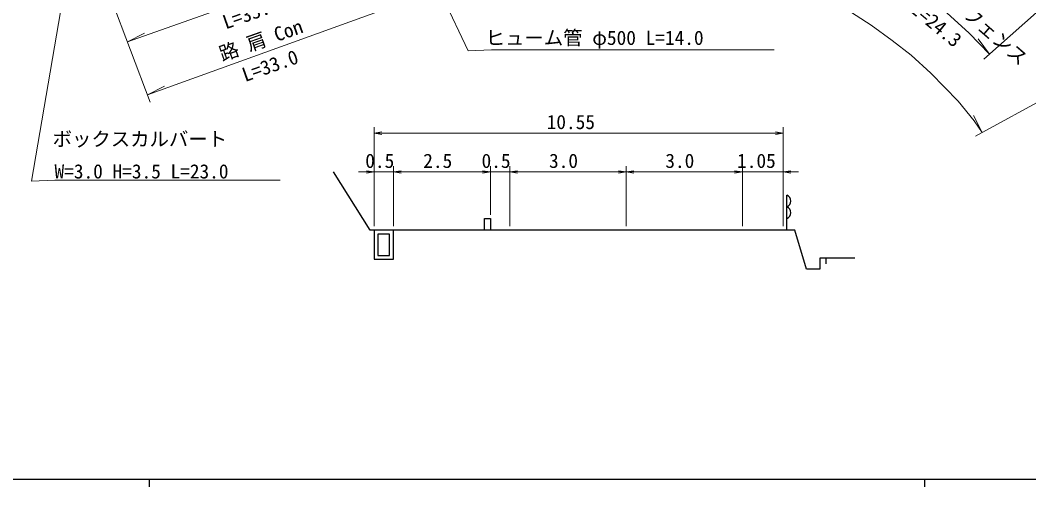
# Model space of a CAD drawing. Units: millimetres at full size, sheet at 1:1000, with parts at other scales. Extents: x 40000 to 680000, y 20000 to 380000.
# Drawn here: x 151354 to 281447, y 204000 to 264104 of the extents above; entities that cross this region are included whole.
import ezdxf
from ezdxf.enums import TextEntityAlignment as Align

# ---------------------------------------------------------------- set-up
doc = ezdxf.new("R2010")
doc.units = ezdxf.units.MM
doc.header["$LTSCALE"] = 1000
for name, color, linetype, lineweight in [('M-BGD', 7, 'Continuous', 25), ('M-STR-HTXT', 7, 'Continuous', 13), ('M-TTL-BAND', 7, 'Continuous', 25)]:
    doc.layers.add(name, color=color, linetype=linetype, lineweight=lineweight)
doc.styles.add('ＭＳ ゴシック', font='')
doc.styles.get('ＭＳ ゴシック').set_extended_font_data('MS Gothic')

# ---------------------------------------------------------------- blocks, each defined once
blk = doc.blocks.new('open_arrow')
at = {"color": 0, "linetype": 'Continuous', "lineweight": -2}
blk.add_lwpolyline([(7.5, 1.25), (0, 0), (7.5, -1.25)], dxfattribs=at)

msp = doc.modelspace()

# ---------------------------------------------------------------- linework, layer by layer
at = {"layer": 'M-BGD'}
for p, q in [((250251, 237054), (250251, 241554)), ((255251, 233454), (255251, 232704))]:
    msp.add_line(p, q, dxfattribs=at)
for points in [[(259001, 233454), (254501, 233454), (254501, 232054), (252751, 232054), (251251, 237054), (196501, 237054), (191751, 244554)], [(211251, 237054), (211251, 238554), (212001, 238554), (212001, 237054)], [(197001, 237054), (197001, 233304), (199501, 233304), (199501, 237054)]]:
    msp.add_lwpolyline(points, dxfattribs=at)
msp.add_lwpolyline([(197501, 236554), (197501, 233804), (199001, 233804), (199001, 236554)], close=True, dxfattribs=at)
for centre in [(249939, 240804), (249939, 239304)]:
    msp.add_arc(centre, 812, 292.61986, 67.38014, dxfattribs=at)
at = {"layer": 'M-STR-HTXT'}
for p, q in [((187951, 305283), (209116, 260177)), ((161267, 292438), (152798, 243379)), ((168130, 253538), (154407, 289929)), ((275630, 259068), (298915, 279801)), ((165195, 261321), (195674, 272106)), ((308435, 267718), (274556, 249156)), ((198055, 265375), (167777, 254473)), ((165195, 261321), (167373, 262454)), ((276378, 259734), (274924, 261712)), ((209116, 260177), (212125, 260277)), ((212125, 260277), (248623, 260277)), ((167777, 254473), (169949, 255618)), ((275438, 249639), (274320, 251825)), ((197001, 237554), (197001, 250304)), ((249751, 237554), (249751, 250304)), ((197001, 249554), (249751, 249554)), ((199501, 237554), (199501, 245304)), ((212001, 239054), (212001, 245304)), ((214501, 237554), (214501, 245304)), ((229501, 237554), (229501, 245304)), ((244501, 237554), (244501, 245304)), ((152798, 243379), (155807, 243479)), ((155807, 243479), (184894, 243479)), ((195001, 244554), (201501, 244554)), ((199501, 244554), (212001, 244554)), ((216501, 244554), (210001, 244554)), ((214501, 244554), (229501, 244554)), ((229501, 244554), (244501, 244554)), ((242501, 244554), (251751, 244554))]:
    msp.add_line(p, q, dxfattribs=at)
for points in [[(201344, 266559), (214654, 271339), (216947, 272025), (220818, 272756), (225221, 273183), (227728, 273273), (231020, 273346), (234799, 273093), (238224, 272633), (242008, 271825), (244858, 271125), (247982, 270131), (251389, 268779), (255069, 267092), (257835, 265563), (261117, 263455), (263830, 261507), (266267, 259602), (268787, 257292), (272312, 253681), (274392, 251129), (275438, 249639)], [(263981, 270098), (265129, 269360), (268111, 267220), (270883, 265052), (273756, 262420), (276378, 259734)]]:
    msp.add_lwpolyline(points, dxfattribs=at)
at = {"layer": 'M-TTL-BAND'}
for p, q in [((40000, 205000), (579000, 205000)), ((168000, 205000), (168000, 204000)), ((268000, 205000), (268000, 204000))]:
    msp.add_line(p, q, dxfattribs=at)

# ---------------------------------------------------------------- block references
at = {"layer": 'M-STR-HTXT', "xscale": 133, "yscale": 133}
for p in [(197001, 249554), (199501, 244554), (199501, 244554), (214501, 244554), (214501, 244554), (229501, 244554), (249751, 244554)]:
    msp.add_blockref('open_arrow', p, dxfattribs=at)
at = {"layer": 'M-STR-HTXT', "xscale": 133, "yscale": 133, "rotation": 180}
for p in [(249751, 249554), (197001, 244554), (212001, 244554), (212001, 244554), (229501, 244554), (244501, 244554), (244501, 244554)]:
    msp.add_blockref('open_arrow', p, dxfattribs=at)

# ---------------------------------------------------------------- texts
at = {"layer": 'M-STR-HTXT', "style": 'ＭＳ ゴシック'}
for s, rotation, p in [('ガードフェンス', 318.956, (273349, 263470)), ('L=33.0', 19.485, (181571, 263643)), ('L=24.3', 320.458, (268586, 262447)), ('路 肩 Con', 19.485, (182883, 260156)), ('L=33.0', 19.485, (184073, 256861))]:
    msp.add_text(s, height=1833, rotation=rotation, dxfattribs=at).set_placement(p, align=Align.BOTTOM_CENTER)
for s, p in [('ヒューム管 φ500 L=14.0', (211390, 260370)), ('ボックスカルバート', (155540, 247333)), ('W=3.0 H=3.5 L=23.0', (155782, 243167))]:
    msp.add_text(s, height=1833, dxfattribs=at).set_placement(p, align=Align.BOTTOM_LEFT)
for s, p in [('10.55', (222376, 250992)), ('0.5', (197734, 245992)), ('2.5', (205209, 245992)), ('0.5', (212734, 245992)), ('3.0', (221432, 245992)), ('3.0', (236432, 245992)), ('1.05', (246314, 245992))]:
    msp.add_text(s, height=1833, dxfattribs=at).set_placement(p, align=Align.MIDDLE_CENTER)

doc.saveas('drawing.dxf')
